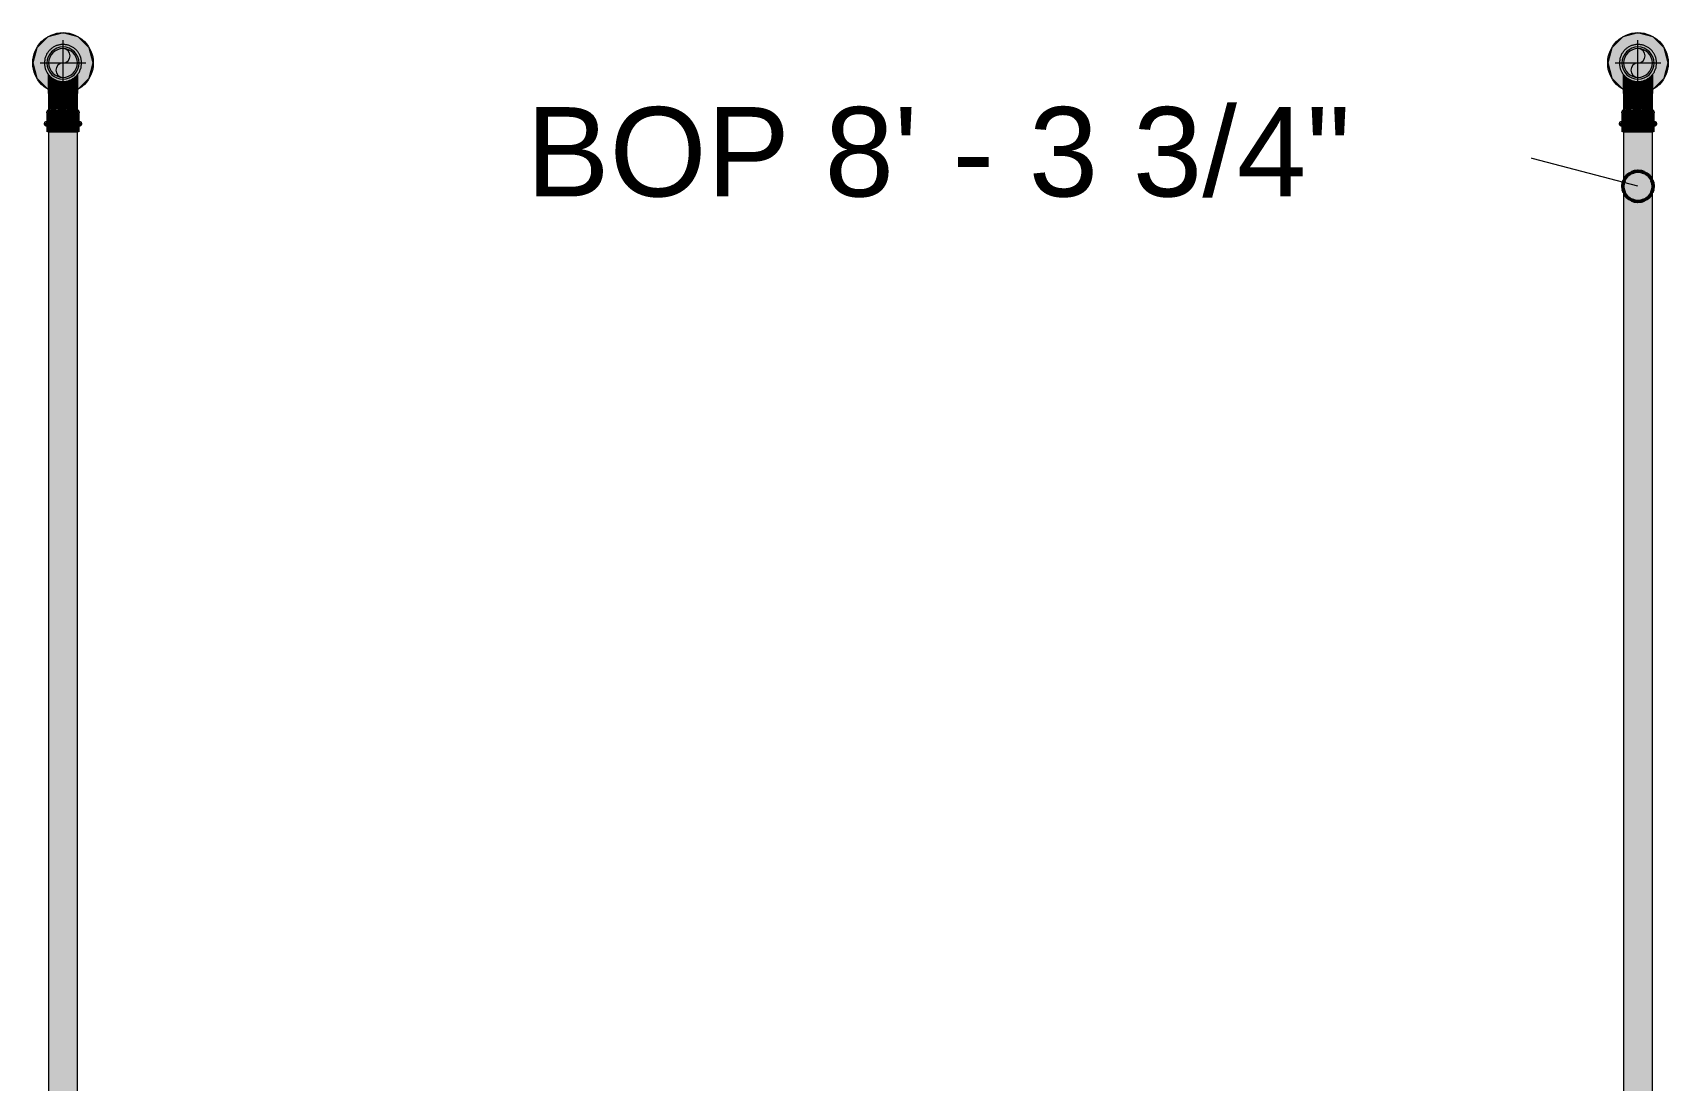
# Model space of a CAD drawing. Header units: inches. Extents: x -3385 to 41, y 7 to 1342.
# Drawn here: x -3222 to -3114, y 1176.6 to 1245.7 of the extents above; entities that cross this region are included whole.
import ezdxf

# ---------------------------------------------------------------- set-up
doc = ezdxf.new("R2010")
doc.units = ezdxf.units.IN
doc.header["$MEASUREMENT"] = 0
for name, color, linetype, lineweight in [('A-ANNO-NOTE', 131, 'Continuous', 9), ('G-ANNO-DIMS', 111, 'Continuous', 9), ('P-PIPE', 3, 'Continuous', 9), ('P-PIPE-CNTR', 3, 'Continuous', 9)]:
    doc.layers.add(name, color=color, linetype=linetype, lineweight=lineweight)
doc.styles.add('Arial', font='arial.ttf', dxfattribs={"height": 5.901198})

# ---------------------------------------------------------------- blocks, each defined once
blk = doc.blocks.new('Victaulic-VicPress316-Elbow 90-45deg Style P568_P571 - Standard-1110289-LOWER PARKING')
at = {"layer": 'P-PIPE'}
for points in [[(-3116, 1242.52), (-3116, 1242.68), (-3116.62, 1242.89), (-3117.01, 1243.42), (-3117.01, 1244.07), (-3116.62, 1244.6), (-3116, 1244.8), (-3116, 1244.97), (-3116.24, 1244.94), (-3116.47, 1244.87), (-3116.89, 1244.57), (-3117.05, 1244.38), (-3117.17, 1244.07), (-3117.22, 1243.74), (-3117.17, 1243.4), (-3117.05, 1243.11), (-3116.85, 1242.89), (-3116.47, 1242.61), (-3116.24, 1242.54)], [(-3116, 1242.68), (-3116, 1242.79), (-3116.26, 1242.83), (-3116.48, 1242.92), (-3116.67, 1243.07), (-3116.82, 1243.27), (-3116.92, 1243.5), (-3116.95, 1243.74), (-3116.9, 1244.04), (-3116.89, 1244.05), (-3116.82, 1244.22), (-3116.67, 1244.41), (-3116.48, 1244.57), (-3116.25, 1244.66), (-3116, 1244.69), (-3116, 1244.8), (-3116.62, 1244.6), (-3117.01, 1244.07), (-3117.01, 1243.42), (-3116.62, 1242.89), (-3116.18, 1242.74)], [(-3116, 1242.52), (-3115.76, 1242.54), (-3115.53, 1242.61), (-3115.11, 1242.92), (-3114.95, 1243.12), (-3114.83, 1243.41), (-3114.78, 1243.74), (-3114.83, 1244.08), (-3114.95, 1244.38), (-3115.15, 1244.6), (-3115.53, 1244.87), (-3116, 1244.88), (-3116, 1244.8), (-3115.38, 1244.6), (-3114.99, 1244.07), (-3114.99, 1243.42), (-3115.38, 1242.89), (-3116, 1242.68), (-3116, 1242.54)], [(-3116, 1242.68), (-3115.38, 1242.89), (-3114.99, 1243.42), (-3114.99, 1244.07), (-3115.38, 1244.6), (-3116, 1244.8), (-3116, 1244.69), (-3115.74, 1244.65), (-3115.53, 1244.57), (-3115.33, 1244.41), (-3115.18, 1244.22), (-3115.08, 1243.99), (-3115.05, 1243.74), (-3115.1, 1243.45), (-3115.11, 1243.43), (-3115.18, 1243.27), (-3115.33, 1243.07), (-3115.53, 1242.92), (-3115.75, 1242.83), (-3116, 1242.79), (-3116, 1242.72)], [(-3116.89, 1241.73), (-3116, 1241.73), (-3116, 1242.52), (-3116.26, 1242.55), (-3116.5, 1242.63), (-3116.89, 1242.92), (-3116.95, 1242.97), (-3116.94, 1241.73), (-3116.92, 1241.73)], [(-3116, 1241.73), (-3115.05, 1241.73), (-3115.06, 1242.97), (-3115.15, 1242.89), (-3115.54, 1242.61), (-3115.76, 1242.54), (-3116, 1242.52), (-3116, 1241.76)], [(-3116.25, 1240.64), (-3116.2, 1240.64), (-3116, 1240.67), (-3116, 1241.73), (-3116.95, 1241.73), (-3116.95, 1240.65), (-3116.89, 1240.67), (-3116.81, 1240.64), (-3116.73, 1240.65), (-3116.65, 1240.65), (-3116.54, 1240.67), (-3116.44, 1240.66), (-3116.25, 1240.64)], [(-3115.18, 1240.64), (-3115.17, 1240.64), (-3115.1, 1240.67), (-3115.05, 1240.65), (-3115.06, 1241.73), (-3116, 1241.73), (-3116, 1240.67), (-3115.68, 1240.64), (-3115.38, 1240.66), (-3115.27, 1240.65), (-3115.18, 1240.64)], [(-3116, 1239.57), (-3116, 1239.9), (-3117.01, 1239.9), (-3117.22, 1239.73), (-3117.17, 1239.62), (-3117.01, 1239.57), (-3116.21, 1239.57)], [(-3116.73, 1240.45), (-3116, 1240.45), (-3116, 1240.67), (-3116.28, 1240.64), (-3116.61, 1240.66), (-3116.73, 1240.65), (-3116.85, 1240.65), (-3116.91, 1240.67), (-3117.01, 1240.61), (-3117.03, 1240.57), (-3117.01, 1240.45), (-3116.81, 1240.45)], [(-3116.62, 1239.9), (-3116, 1239.9), (-3116, 1240.45), (-3117.01, 1240.45), (-3117.01, 1239.9), (-3116.68, 1239.9)], [(-3114.99, 1240.45), (-3114.97, 1240.57), (-3115.02, 1240.63), (-3115.11, 1240.67), (-3115.18, 1240.64), (-3115.46, 1240.67), (-3115.54, 1240.65), (-3115.79, 1240.65), (-3116, 1240.67), (-3116, 1240.45), (-3115.19, 1240.45)], [(-3115.11, 1239.9), (-3114.99, 1239.9), (-3114.99, 1240.45), (-3116, 1240.45), (-3116, 1239.9), (-3115.19, 1239.9)], [(-3116, 1239.57), (-3114.95, 1239.58), (-3114.83, 1239.62), (-3114.78, 1239.73), (-3114.83, 1239.79), (-3114.99, 1239.9), (-3116, 1239.9), (-3116, 1239.65)], [(-3116.33, 1239.19), (-3116, 1239.19), (-3116, 1239.57), (-3117.01, 1239.57), (-3117.01, 1239.19), (-3116.41, 1239.19)], [(-3115.53, 1239.19), (-3114.99, 1239.19), (-3114.99, 1239.57), (-3116, 1239.57), (-3116, 1239.19), (-3115.69, 1239.19)]]:
    blk.add_hatch(color=256, dxfattribs=at).paths.add_polyline_path(points, flags=0)
for p, q in [((-3115.05, 1243.79), (-3115.05, 1243.75)), ((-3115.05, 1243.74), (-3115.05, 1243.73)), ((-3116.95, 1241.73), (-3116.95, 1240.63)), ((-3115.05, 1240.63), (-3115.05, 1241.73)), ((-3117.06, 1240.45), (-3117.06, 1239.9)), ((-3116, 1239.9), (-3117.01, 1239.9)), ((-3116.54, 1240.67), (-3116.58, 1240.67)), ((-3114.99, 1239.9), (-3116, 1239.9)), ((-3115.42, 1240.67), (-3115.46, 1240.67)), ((-3114.94, 1239.9), (-3114.94, 1240.45)), ((-3117.06, 1239.57), (-3117.06, 1239.19)), ((-3116, 1239.57), (-3117.01, 1239.57)), ((-3117.01, 1239.19), (-3116, 1239.19)), ((-3114.99, 1239.57), (-3116, 1239.57)), ((-3116, 1239.19), (-3114.99, 1239.19)), ((-3114.94, 1239.19), (-3114.94, 1239.57))]:
    blk.add_line(p, q, dxfattribs=at)
at = {"layer": 'P-PIPE', "flags": 128}
for points in [[(-3116, 1244.97), (-3116.05, 1244.97), (-3116.1, 1244.96), (-3116.15, 1244.96), (-3116.19, 1244.95), (-3116.24, 1244.94), (-3116.29, 1244.93), (-3116.34, 1244.92), (-3116.38, 1244.9), (-3116.43, 1244.89), (-3116.48, 1244.87), (-3116.52, 1244.85), (-3116.56, 1244.83), (-3116.61, 1244.8), (-3116.65, 1244.78), (-3116.69, 1244.75), (-3116.73, 1244.72), (-3116.77, 1244.69), (-3116.81, 1244.66), (-3116.84, 1244.63), (-3116.88, 1244.6), (-3116.91, 1244.56), (-3116.94, 1244.52), (-3116.97, 1244.48), (-3117, 1244.44), (-3117.03, 1244.4), (-3117.06, 1244.36), (-3117.08, 1244.32), (-3117.1, 1244.28), (-3117.12, 1244.23), (-3117.14, 1244.19), (-3117.16, 1244.14), (-3117.17, 1244.09), (-3117.19, 1244.05), (-3117.2, 1244), (-3117.21, 1243.95), (-3117.21, 1243.9), (-3117.22, 1243.85), (-3117.22, 1243.8), (-3117.22, 1243.76), (-3117.22, 1243.71), (-3117.22, 1243.66), (-3117.22, 1243.61), (-3117.21, 1243.56), (-3117.2, 1243.51), (-3117.19, 1243.46), (-3117.18, 1243.42), (-3117.17, 1243.37), (-3117.15, 1243.32), (-3117.13, 1243.28), (-3117.11, 1243.23), (-3117.09, 1243.19), (-3117.07, 1243.15), (-3117.04, 1243.1), (-3117.02, 1243.06), (-3116.99, 1243.02), (-3116.96, 1242.98), (-3116.93, 1242.95), (-3116.9, 1242.91), (-3116.86, 1242.87), (-3116.83, 1242.84), (-3116.79, 1242.81), (-3116.75, 1242.78), (-3116.71, 1242.75), (-3116.67, 1242.72), (-3116.63, 1242.69), (-3116.59, 1242.67), (-3116.54, 1242.65), (-3116.5, 1242.63), (-3116.46, 1242.61), (-3116.41, 1242.59), (-3116.36, 1242.57), (-3116.32, 1242.56), (-3116.27, 1242.55), (-3116.22, 1242.54), (-3116.17, 1242.53), (-3116.12, 1242.53), (-3116.08, 1242.52), (-3116.03, 1242.52), (-3116, 1242.52)], [(-3116, 1242.52), (-3115.95, 1242.52), (-3115.9, 1242.52), (-3115.85, 1242.53), (-3115.81, 1242.53), (-3115.76, 1242.54), (-3115.71, 1242.55), (-3115.66, 1242.57), (-3115.62, 1242.58), (-3115.57, 1242.6), (-3115.52, 1242.62), (-3115.48, 1242.64), (-3115.44, 1242.66), (-3115.39, 1242.68), (-3115.35, 1242.71), (-3115.31, 1242.73), (-3115.27, 1242.76), (-3115.23, 1242.79), (-3115.19, 1242.82), (-3115.16, 1242.86), (-3115.12, 1242.89), (-3115.09, 1242.93), (-3115.06, 1242.96), (-3115.03, 1243), (-3115, 1243.04), (-3114.97, 1243.08), (-3114.94, 1243.12), (-3114.92, 1243.17), (-3114.9, 1243.21), (-3114.88, 1243.25), (-3114.86, 1243.3), (-3114.84, 1243.35), (-3114.83, 1243.39), (-3114.81, 1243.44), (-3114.8, 1243.49), (-3114.79, 1243.53), (-3114.79, 1243.58), (-3114.78, 1243.63), (-3114.78, 1243.68), (-3114.78, 1243.73), (-3114.78, 1243.78), (-3114.78, 1243.83), (-3114.78, 1243.88), (-3114.79, 1243.92), (-3114.8, 1243.97), (-3114.81, 1244.02), (-3114.82, 1244.07), (-3114.83, 1244.12), (-3114.85, 1244.16), (-3114.87, 1244.21), (-3114.89, 1244.25), (-3114.91, 1244.3), (-3114.93, 1244.34), (-3114.96, 1244.38), (-3114.98, 1244.42), (-3115.01, 1244.46), (-3115.04, 1244.5), (-3115.07, 1244.54), (-3115.1, 1244.58), (-3115.14, 1244.61), (-3115.17, 1244.65), (-3115.21, 1244.68), (-3115.25, 1244.71), (-3115.29, 1244.74), (-3115.33, 1244.77), (-3115.37, 1244.79), (-3115.41, 1244.82), (-3115.46, 1244.84), (-3115.5, 1244.86), (-3115.54, 1244.88), (-3115.59, 1244.9), (-3115.64, 1244.91), (-3115.68, 1244.92), (-3115.73, 1244.94), (-3115.78, 1244.95), (-3115.83, 1244.95), (-3115.88, 1244.96), (-3115.92, 1244.96), (-3115.97, 1244.97), (-3116, 1244.97)], [(-3116.95, 1243.74), (-3116.95, 1243.74), (-3116.95, 1243.74)], [(-3116.95, 1241.73), (-3116.95, 1241.81), (-3116.95, 1241.89), (-3116.95, 1241.97), (-3116.95, 1242.05), (-3116.95, 1242.13), (-3116.95, 1242.21), (-3116.95, 1242.28), (-3116.95, 1242.36), (-3116.95, 1242.44), (-3116.95, 1242.51), (-3116.95, 1242.59), (-3116.95, 1242.66), (-3116.95, 1242.73), (-3116.95, 1242.8), (-3116.95, 1242.87), (-3116.95, 1242.93), (-3116.95, 1242.99)], [(-3115.05, 1242.99), (-3115.05, 1242.95), (-3115.05, 1242.88), (-3115.05, 1242.82), (-3115.05, 1242.75), (-3115.05, 1242.68), (-3115.05, 1242.61), (-3115.05, 1242.53), (-3115.05, 1242.46), (-3115.05, 1242.38), (-3115.05, 1242.31), (-3115.05, 1242.23), (-3115.05, 1242.15), (-3115.05, 1242.07), (-3115.05, 1241.99), (-3115.05, 1241.91), (-3115.05, 1241.83), (-3115.05, 1241.75), (-3115.05, 1241.73)], [(-3117.06, 1239.57), (-3117.07, 1239.57), (-3117.07, 1239.57), (-3117.08, 1239.57), (-3117.09, 1239.57), (-3117.09, 1239.57), (-3117.1, 1239.57), (-3117.1, 1239.57), (-3117.11, 1239.58), (-3117.12, 1239.58), (-3117.12, 1239.58), (-3117.13, 1239.58), (-3117.13, 1239.59), (-3117.14, 1239.59), (-3117.15, 1239.59), (-3117.15, 1239.6), (-3117.16, 1239.6), (-3117.16, 1239.6), (-3117.17, 1239.61), (-3117.17, 1239.61), (-3117.18, 1239.62), (-3117.18, 1239.62), (-3117.19, 1239.63), (-3117.19, 1239.63), (-3117.19, 1239.64), (-3117.2, 1239.64), (-3117.2, 1239.65), (-3117.2, 1239.66), (-3117.21, 1239.66), (-3117.21, 1239.67), (-3117.21, 1239.67), (-3117.21, 1239.68), (-3117.22, 1239.69), (-3117.22, 1239.69), (-3117.22, 1239.7), (-3117.22, 1239.7), (-3117.22, 1239.71), (-3117.22, 1239.72), (-3117.22, 1239.72), (-3117.22, 1239.73), (-3117.22, 1239.74), (-3117.22, 1239.74), (-3117.22, 1239.75), (-3117.22, 1239.76), (-3117.22, 1239.76), (-3117.22, 1239.77), (-3117.22, 1239.78), (-3117.22, 1239.78), (-3117.21, 1239.79), (-3117.21, 1239.8), (-3117.21, 1239.8), (-3117.21, 1239.81), (-3117.2, 1239.81), (-3117.2, 1239.82), (-3117.2, 1239.82), (-3117.19, 1239.83), (-3117.19, 1239.83), (-3117.18, 1239.84), (-3117.18, 1239.84), (-3117.17, 1239.85), (-3117.17, 1239.85), (-3117.17, 1239.86), (-3117.16, 1239.86), (-3117.15, 1239.87), (-3117.15, 1239.87), (-3117.14, 1239.87), (-3117.14, 1239.88), (-3117.13, 1239.88), (-3117.13, 1239.88), (-3117.12, 1239.89), (-3117.11, 1239.89), (-3117.11, 1239.89), (-3117.1, 1239.89), (-3117.1, 1239.89), (-3117.09, 1239.89), (-3117.08, 1239.9), (-3117.08, 1239.9), (-3117.07, 1239.9), (-3117.06, 1239.9), (-3117.06, 1239.9)], [(-3117.06, 1240.45), (-3117.06, 1240.46), (-3117.06, 1240.48), (-3117.06, 1240.49), (-3117.06, 1240.5), (-3117.05, 1240.51), (-3117.05, 1240.52), (-3117.05, 1240.53), (-3117.05, 1240.54), (-3117.04, 1240.55), (-3117.04, 1240.56), (-3117.03, 1240.57), (-3117.03, 1240.58), (-3117.02, 1240.59), (-3117.02, 1240.6), (-3117.01, 1240.61), (-3117.01, 1240.62), (-3117, 1240.63), (-3116.99, 1240.63), (-3116.98, 1240.64), (-3116.98, 1240.65), (-3116.97, 1240.66), (-3116.96, 1240.66), (-3116.95, 1240.67), (-3116.95, 1240.67)], [(-3116, 1239.9), (-3116.04, 1239.9), (-3116.08, 1239.9), (-3116.13, 1239.9), (-3116.17, 1239.9), (-3116.21, 1239.9), (-3116.25, 1239.9), (-3116.29, 1239.9), (-3116.33, 1239.9), (-3116.37, 1239.9), (-3116.41, 1239.9), (-3116.45, 1239.9), (-3116.49, 1239.9), (-3116.53, 1239.9), (-3116.56, 1239.9), (-3116.6, 1239.9), (-3116.63, 1239.9), (-3116.67, 1239.9), (-3116.7, 1239.9), (-3116.73, 1239.9), (-3116.76, 1239.9), (-3116.79, 1239.9), (-3116.82, 1239.9), (-3116.84, 1239.9), (-3116.87, 1239.9), (-3116.89, 1239.9), (-3116.91, 1239.9), (-3116.93, 1239.9), (-3116.95, 1239.9), (-3116.97, 1239.9), (-3116.99, 1239.9), (-3117, 1239.9), (-3117.01, 1239.9), (-3117.03, 1239.9), (-3117.04, 1239.9), (-3117.04, 1239.9), (-3117.05, 1239.9), (-3117.05, 1239.9), (-3117.06, 1239.9), (-3117.06, 1239.9), (-3117.06, 1239.9)], [(-3117.06, 1239.9), (-3117.06, 1239.9), (-3117.06, 1239.9), (-3117.05, 1239.9), (-3117.05, 1239.9), (-3117.04, 1239.9), (-3117.03, 1239.9), (-3117.02, 1239.9), (-3117.01, 1239.9)], [(-3114.94, 1239.9), (-3114.94, 1239.9), (-3114.94, 1239.9), (-3114.95, 1239.9), (-3114.95, 1239.9), (-3114.96, 1239.9), (-3114.97, 1239.9), (-3114.98, 1239.9), (-3114.99, 1239.9), (-3115.01, 1239.9), (-3115.02, 1239.9), (-3115.04, 1239.9), (-3115.06, 1239.9), (-3115.08, 1239.9), (-3115.1, 1239.9), (-3115.13, 1239.9), (-3115.15, 1239.9), (-3115.18, 1239.9), (-3115.2, 1239.9), (-3115.23, 1239.9), (-3115.26, 1239.9), (-3115.29, 1239.9), (-3115.33, 1239.9), (-3115.36, 1239.9), (-3115.39, 1239.9), (-3115.43, 1239.9), (-3115.46, 1239.9), (-3115.5, 1239.9), (-3115.54, 1239.9), (-3115.58, 1239.9), (-3115.62, 1239.9), (-3115.66, 1239.9), (-3115.7, 1239.9), (-3115.74, 1239.9), (-3115.78, 1239.9), (-3115.82, 1239.9), (-3115.86, 1239.9), (-3115.9, 1239.9), (-3115.95, 1239.9), (-3115.99, 1239.9), (-3116, 1239.9)], [(-3115.05, 1240.67), (-3115.04, 1240.67), (-3115.03, 1240.66), (-3115.03, 1240.65), (-3115.02, 1240.64), (-3115.01, 1240.63), (-3115, 1240.63), (-3115, 1240.62), (-3114.99, 1240.61), (-3114.98, 1240.6), (-3114.98, 1240.59), (-3114.97, 1240.58), (-3114.97, 1240.57), (-3114.96, 1240.56), (-3114.96, 1240.55), (-3114.96, 1240.54), (-3114.95, 1240.53), (-3114.95, 1240.52), (-3114.95, 1240.51), (-3114.94, 1240.5), (-3114.94, 1240.49), (-3114.94, 1240.48), (-3114.94, 1240.47), (-3114.94, 1240.46), (-3114.94, 1240.45)], [(-3115, 1239.9), (-3114.99, 1239.9), (-3114.97, 1239.9), (-3114.96, 1239.9), (-3114.96, 1239.9), (-3114.95, 1239.9), (-3114.95, 1239.9), (-3114.94, 1239.9), (-3114.94, 1239.9), (-3114.94, 1239.9)], [(-3114.94, 1239.9), (-3114.93, 1239.9), (-3114.93, 1239.9), (-3114.92, 1239.9), (-3114.91, 1239.9), (-3114.91, 1239.89), (-3114.9, 1239.89), (-3114.9, 1239.89), (-3114.89, 1239.89), (-3114.88, 1239.89), (-3114.88, 1239.88), (-3114.87, 1239.88), (-3114.87, 1239.88), (-3114.86, 1239.88), (-3114.85, 1239.87), (-3114.85, 1239.87), (-3114.84, 1239.86), (-3114.84, 1239.86), (-3114.83, 1239.86), (-3114.83, 1239.85), (-3114.82, 1239.85), (-3114.82, 1239.84), (-3114.81, 1239.84), (-3114.81, 1239.83), (-3114.81, 1239.83), (-3114.8, 1239.82), (-3114.8, 1239.82), (-3114.8, 1239.81), (-3114.79, 1239.8), (-3114.79, 1239.8), (-3114.79, 1239.79), (-3114.79, 1239.79), (-3114.78, 1239.78), (-3114.78, 1239.77), (-3114.78, 1239.77), (-3114.78, 1239.76), (-3114.78, 1239.75), (-3114.78, 1239.75), (-3114.78, 1239.74), (-3114.78, 1239.73), (-3114.78, 1239.73), (-3114.78, 1239.72), (-3114.78, 1239.71), (-3114.78, 1239.71), (-3114.78, 1239.7), (-3114.78, 1239.7), (-3114.78, 1239.69), (-3114.78, 1239.68), (-3114.79, 1239.68), (-3114.79, 1239.67), (-3114.79, 1239.66), (-3114.79, 1239.66), (-3114.8, 1239.65), (-3114.8, 1239.65), (-3114.8, 1239.64), (-3114.81, 1239.64), (-3114.81, 1239.63), (-3114.82, 1239.63), (-3114.82, 1239.62), (-3114.83, 1239.62), (-3114.83, 1239.61), (-3114.83, 1239.61), (-3114.84, 1239.6), (-3114.85, 1239.6), (-3114.85, 1239.6), (-3114.86, 1239.59), (-3114.86, 1239.59), (-3114.87, 1239.59), (-3114.87, 1239.58), (-3114.88, 1239.58), (-3114.89, 1239.58), (-3114.89, 1239.58), (-3114.9, 1239.57), (-3114.9, 1239.57), (-3114.91, 1239.57), (-3114.92, 1239.57), (-3114.92, 1239.57), (-3114.93, 1239.57), (-3114.94, 1239.57), (-3114.94, 1239.57)], [(-3117, 1239.57), (-3117.01, 1239.57), (-3117.03, 1239.57), (-3117.04, 1239.57), (-3117.04, 1239.57), (-3117.05, 1239.57), (-3117.05, 1239.57), (-3117.06, 1239.57), (-3117.06, 1239.57), (-3117.06, 1239.57)], [(-3117.06, 1239.57), (-3117.06, 1239.57), (-3117.06, 1239.57), (-3117.05, 1239.57), (-3117.05, 1239.57), (-3117.04, 1239.57), (-3117.03, 1239.57), (-3117.02, 1239.57), (-3117.01, 1239.57), (-3116.99, 1239.57), (-3116.98, 1239.57), (-3116.96, 1239.57), (-3116.94, 1239.57), (-3116.92, 1239.57), (-3116.9, 1239.57), (-3116.87, 1239.57), (-3116.85, 1239.57), (-3116.82, 1239.57), (-3116.8, 1239.57), (-3116.77, 1239.57), (-3116.74, 1239.57), (-3116.71, 1239.57), (-3116.67, 1239.57), (-3116.64, 1239.57), (-3116.61, 1239.57), (-3116.57, 1239.57), (-3116.54, 1239.57), (-3116.5, 1239.57), (-3116.46, 1239.57), (-3116.42, 1239.57), (-3116.38, 1239.57), (-3116.34, 1239.57), (-3116.3, 1239.57), (-3116.26, 1239.57), (-3116.22, 1239.57), (-3116.18, 1239.57), (-3116.14, 1239.57), (-3116.1, 1239.57), (-3116.05, 1239.57), (-3116.01, 1239.57), (-3116, 1239.57)], [(-3116, 1239.57), (-3115.96, 1239.57), (-3115.92, 1239.57), (-3115.87, 1239.57), (-3115.83, 1239.57), (-3115.79, 1239.57), (-3115.75, 1239.57), (-3115.71, 1239.57), (-3115.67, 1239.57), (-3115.63, 1239.57), (-3115.59, 1239.57), (-3115.55, 1239.57), (-3115.51, 1239.57), (-3115.47, 1239.57), (-3115.44, 1239.57), (-3115.4, 1239.57), (-3115.37, 1239.57), (-3115.33, 1239.57), (-3115.3, 1239.57), (-3115.27, 1239.57), (-3115.24, 1239.57), (-3115.21, 1239.57), (-3115.18, 1239.57), (-3115.16, 1239.57), (-3115.13, 1239.57), (-3115.11, 1239.57), (-3115.09, 1239.57), (-3115.07, 1239.57), (-3115.05, 1239.57), (-3115.03, 1239.57), (-3115.01, 1239.57), (-3115, 1239.57), (-3114.99, 1239.57), (-3114.97, 1239.57), (-3114.96, 1239.57), (-3114.96, 1239.57), (-3114.95, 1239.57), (-3114.95, 1239.57), (-3114.94, 1239.57), (-3114.94, 1239.57), (-3114.94, 1239.57)], [(-3114.94, 1239.57), (-3114.94, 1239.57), (-3114.94, 1239.57), (-3114.95, 1239.57), (-3114.95, 1239.57), (-3114.96, 1239.57), (-3114.97, 1239.57), (-3114.98, 1239.57), (-3114.99, 1239.57)]]:
    blk.add_lwpolyline(points, dxfattribs=at)
at = {"layer": 'P-PIPE'}
for radius, start, end in [(1.06, 90, 270), (0.95, 124.5669, 127.6843), (1.06, 270, 90), (0.95, 52.3157, 55.4331), (0.95, 160.6345, 162), (0.95, 198, 199.3655), (0.95, 18, 19.3655), (0.95, 340.6345, 342), (0.95, 232.3157, 235.4331), (0.95, 304.5669, 307.6843)]:
    blk.add_arc((-3116, 1243.74), radius, start, end, dxfattribs=at)
blk = doc.blocks.new('Victaulic-VicPress316-Elbow 90-45deg Style P568_P571 - Standard-1110354-LOWER PARKING')
at = {"layer": 'P-PIPE'}
for points in [[(-3220, 1242.52), (-3220, 1242.68), (-3220.62, 1242.89), (-3221.01, 1243.42), (-3221.01, 1244.07), (-3220.62, 1244.6), (-3220, 1244.8), (-3220, 1244.97), (-3220.24, 1244.94), (-3220.47, 1244.87), (-3220.89, 1244.57), (-3221.05, 1244.38), (-3221.17, 1244.07), (-3221.22, 1243.74), (-3221.17, 1243.4), (-3221.03, 1243.09), (-3220.85, 1242.89), (-3220.47, 1242.61), (-3220.24, 1242.54)], [(-3220, 1242.68), (-3220, 1242.79), (-3220.26, 1242.83), (-3220.48, 1242.92), (-3220.67, 1243.07), (-3220.82, 1243.27), (-3220.92, 1243.5), (-3220.95, 1243.74), (-3220.9, 1244.04), (-3220.89, 1244.05), (-3220.82, 1244.22), (-3220.67, 1244.41), (-3220.48, 1244.57), (-3220.25, 1244.66), (-3220, 1244.69), (-3220, 1244.8), (-3220.62, 1244.6), (-3221.01, 1244.07), (-3221.01, 1243.42), (-3220.62, 1242.89), (-3220.18, 1242.74)], [(-3220, 1242.52), (-3219.76, 1242.54), (-3219.53, 1242.61), (-3219.11, 1242.92), (-3218.95, 1243.12), (-3218.83, 1243.41), (-3218.78, 1243.74), (-3218.83, 1244.08), (-3218.95, 1244.38), (-3219.15, 1244.6), (-3219.53, 1244.87), (-3220, 1244.88), (-3220, 1244.8), (-3219.38, 1244.6), (-3218.99, 1244.07), (-3218.99, 1243.42), (-3219.38, 1242.89), (-3220, 1242.68), (-3220, 1242.54)], [(-3220, 1242.68), (-3219.38, 1242.89), (-3218.99, 1243.42), (-3218.99, 1244.07), (-3219.38, 1244.6), (-3220, 1244.8), (-3220, 1244.69), (-3219.74, 1244.65), (-3219.53, 1244.57), (-3219.33, 1244.41), (-3219.18, 1244.22), (-3219.08, 1243.99), (-3219.05, 1243.74), (-3219.1, 1243.45), (-3219.11, 1243.43), (-3219.18, 1243.27), (-3219.33, 1243.07), (-3219.53, 1242.92), (-3219.75, 1242.83), (-3220, 1242.79), (-3220, 1242.72)], [(-3220.73, 1241.73), (-3220, 1241.73), (-3220, 1242.52), (-3220.26, 1242.55), (-3220.5, 1242.63), (-3220.89, 1242.92), (-3220.95, 1242.97), (-3220.94, 1241.73), (-3220.82, 1241.73)], [(-3219.05, 1241.73), (-3219.06, 1242.97), (-3219.15, 1242.89), (-3219.54, 1242.61), (-3219.78, 1242.54), (-3220, 1242.52), (-3220, 1241.73), (-3219.06, 1241.73)], [(-3220.25, 1240.64), (-3220.2, 1240.64), (-3220, 1240.67), (-3220, 1241.73), (-3220.95, 1241.73), (-3220.95, 1240.65), (-3220.89, 1240.67), (-3220.81, 1240.64), (-3220.73, 1240.65), (-3220.65, 1240.65), (-3220.54, 1240.67), (-3220.44, 1240.66), (-3220.25, 1240.64)], [(-3219.18, 1240.64), (-3219.17, 1240.64), (-3219.1, 1240.67), (-3219.05, 1240.65), (-3219.06, 1241.73), (-3220, 1241.73), (-3220, 1240.67), (-3219.68, 1240.64), (-3219.38, 1240.66), (-3219.27, 1240.65), (-3219.18, 1240.64)], [(-3220.67, 1239.57), (-3220, 1239.57), (-3220, 1239.9), (-3221.01, 1239.9), (-3221.22, 1239.73), (-3221.17, 1239.62), (-3221.01, 1239.57), (-3220.81, 1239.57)], [(-3220.73, 1240.45), (-3220, 1240.45), (-3220, 1240.67), (-3220.28, 1240.64), (-3220.61, 1240.66), (-3220.73, 1240.65), (-3220.85, 1240.65), (-3220.91, 1240.67), (-3221.01, 1240.61), (-3221.03, 1240.57), (-3221.01, 1240.45), (-3220.81, 1240.45)], [(-3220.31, 1239.9), (-3220, 1239.9), (-3220, 1240.45), (-3221.01, 1240.45), (-3221.01, 1239.9), (-3220.36, 1239.9)], [(-3218.99, 1240.45), (-3218.97, 1240.57), (-3219.02, 1240.63), (-3219.11, 1240.67), (-3219.18, 1240.64), (-3219.46, 1240.67), (-3219.54, 1240.65), (-3219.79, 1240.65), (-3220, 1240.67), (-3220, 1240.45), (-3219.19, 1240.45)], [(-3219.11, 1239.9), (-3218.99, 1239.9), (-3218.99, 1240.45), (-3220, 1240.45), (-3220, 1239.9), (-3219.19, 1239.9)], [(-3220, 1239.57), (-3218.95, 1239.58), (-3218.83, 1239.62), (-3218.78, 1239.73), (-3218.85, 1239.8), (-3218.99, 1239.9), (-3220, 1239.9), (-3220, 1239.65)], [(-3220.89, 1239.19), (-3220, 1239.19), (-3220, 1239.57), (-3221.01, 1239.57), (-3221.01, 1239.19)], [(-3219.32, 1239.19), (-3218.99, 1239.19), (-3218.99, 1239.57), (-3220, 1239.57), (-3220, 1239.19), (-3219.38, 1239.19)]]:
    blk.add_hatch(color=256, dxfattribs=at).paths.add_polyline_path(points, flags=0)
for p, q in [((-3219.05, 1243.79), (-3219.05, 1243.75)), ((-3219.05, 1243.74), (-3219.05, 1243.73)), ((-3220.95, 1241.73), (-3220.95, 1240.63)), ((-3219.05, 1240.63), (-3219.05, 1241.73)), ((-3221.06, 1240.45), (-3221.06, 1239.9)), ((-3220, 1239.9), (-3221.01, 1239.9)), ((-3220.54, 1240.67), (-3220.58, 1240.67)), ((-3218.99, 1239.9), (-3220, 1239.9)), ((-3219.42, 1240.67), (-3219.46, 1240.67)), ((-3218.94, 1239.9), (-3218.94, 1240.45)), ((-3221.06, 1239.57), (-3221.06, 1239.19)), ((-3220, 1239.57), (-3221.01, 1239.57)), ((-3221.01, 1239.19), (-3220, 1239.19)), ((-3218.99, 1239.57), (-3220, 1239.57)), ((-3220, 1239.19), (-3218.99, 1239.19)), ((-3218.94, 1239.19), (-3218.94, 1239.57))]:
    blk.add_line(p, q, dxfattribs=at)
at = {"layer": 'P-PIPE', "flags": 128}
for points in [[(-3220, 1244.97), (-3220.05, 1244.97), (-3220.1, 1244.96), (-3220.15, 1244.96), (-3220.19, 1244.95), (-3220.24, 1244.94), (-3220.29, 1244.93), (-3220.34, 1244.92), (-3220.38, 1244.9), (-3220.43, 1244.89), (-3220.48, 1244.87), (-3220.52, 1244.85), (-3220.56, 1244.83), (-3220.61, 1244.8), (-3220.65, 1244.78), (-3220.69, 1244.75), (-3220.73, 1244.72), (-3220.77, 1244.69), (-3220.81, 1244.66), (-3220.84, 1244.63), (-3220.88, 1244.6), (-3220.91, 1244.56), (-3220.94, 1244.52), (-3220.97, 1244.48), (-3221, 1244.44), (-3221.03, 1244.4), (-3221.06, 1244.36), (-3221.08, 1244.32), (-3221.1, 1244.28), (-3221.12, 1244.23), (-3221.14, 1244.19), (-3221.16, 1244.14), (-3221.17, 1244.09), (-3221.19, 1244.05), (-3221.2, 1244), (-3221.21, 1243.95), (-3221.21, 1243.9), (-3221.22, 1243.85), (-3221.22, 1243.8), (-3221.22, 1243.76), (-3221.22, 1243.71), (-3221.22, 1243.66), (-3221.22, 1243.61), (-3221.21, 1243.56), (-3221.2, 1243.51), (-3221.19, 1243.46), (-3221.18, 1243.42), (-3221.17, 1243.37), (-3221.15, 1243.32), (-3221.13, 1243.28), (-3221.11, 1243.23), (-3221.09, 1243.19), (-3221.07, 1243.15), (-3221.04, 1243.1), (-3221.02, 1243.06), (-3220.99, 1243.02), (-3220.96, 1242.98), (-3220.93, 1242.95), (-3220.9, 1242.91), (-3220.86, 1242.87), (-3220.83, 1242.84), (-3220.79, 1242.81), (-3220.75, 1242.78), (-3220.71, 1242.75), (-3220.67, 1242.72), (-3220.63, 1242.69), (-3220.59, 1242.67), (-3220.54, 1242.65), (-3220.5, 1242.63), (-3220.46, 1242.61), (-3220.41, 1242.59), (-3220.36, 1242.57), (-3220.32, 1242.56), (-3220.27, 1242.55), (-3220.22, 1242.54), (-3220.17, 1242.53), (-3220.12, 1242.53), (-3220.08, 1242.52), (-3220.03, 1242.52), (-3220, 1242.52)], [(-3220, 1242.52), (-3219.95, 1242.52), (-3219.9, 1242.52), (-3219.85, 1242.53), (-3219.81, 1242.53), (-3219.76, 1242.54), (-3219.71, 1242.55), (-3219.66, 1242.57), (-3219.62, 1242.58), (-3219.57, 1242.6), (-3219.52, 1242.62), (-3219.48, 1242.64), (-3219.44, 1242.66), (-3219.39, 1242.68), (-3219.35, 1242.71), (-3219.31, 1242.73), (-3219.27, 1242.76), (-3219.23, 1242.79), (-3219.19, 1242.82), (-3219.16, 1242.86), (-3219.12, 1242.89), (-3219.09, 1242.93), (-3219.06, 1242.96), (-3219.03, 1243), (-3219, 1243.04), (-3218.97, 1243.08), (-3218.94, 1243.12), (-3218.92, 1243.17), (-3218.9, 1243.21), (-3218.88, 1243.25), (-3218.86, 1243.3), (-3218.84, 1243.35), (-3218.83, 1243.39), (-3218.81, 1243.44), (-3218.8, 1243.49), (-3218.79, 1243.53), (-3218.79, 1243.58), (-3218.78, 1243.63), (-3218.78, 1243.68), (-3218.78, 1243.73), (-3218.78, 1243.78), (-3218.78, 1243.83), (-3218.78, 1243.88), (-3218.79, 1243.92), (-3218.8, 1243.97), (-3218.81, 1244.02), (-3218.82, 1244.07), (-3218.83, 1244.12), (-3218.85, 1244.16), (-3218.87, 1244.21), (-3218.89, 1244.25), (-3218.91, 1244.3), (-3218.93, 1244.34), (-3218.96, 1244.38), (-3218.98, 1244.42), (-3219.01, 1244.46), (-3219.04, 1244.5), (-3219.07, 1244.54), (-3219.1, 1244.58), (-3219.14, 1244.61), (-3219.17, 1244.65), (-3219.21, 1244.68), (-3219.25, 1244.71), (-3219.29, 1244.74), (-3219.33, 1244.77), (-3219.37, 1244.79), (-3219.41, 1244.82), (-3219.46, 1244.84), (-3219.5, 1244.86), (-3219.54, 1244.88), (-3219.59, 1244.9), (-3219.64, 1244.91), (-3219.68, 1244.92), (-3219.73, 1244.94), (-3219.78, 1244.95), (-3219.83, 1244.95), (-3219.88, 1244.96), (-3219.92, 1244.96), (-3219.97, 1244.97), (-3220, 1244.97)], [(-3220.95, 1243.74), (-3220.95, 1243.74), (-3220.95, 1243.74)], [(-3220.95, 1241.73), (-3220.95, 1241.81), (-3220.95, 1241.89), (-3220.95, 1241.97), (-3220.95, 1242.05), (-3220.95, 1242.13), (-3220.95, 1242.21), (-3220.95, 1242.28), (-3220.95, 1242.36), (-3220.95, 1242.44), (-3220.95, 1242.51), (-3220.95, 1242.59), (-3220.95, 1242.66), (-3220.95, 1242.73), (-3220.95, 1242.8), (-3220.95, 1242.87), (-3220.95, 1242.93), (-3220.95, 1242.99)], [(-3219.05, 1242.99), (-3219.05, 1242.95), (-3219.05, 1242.88), (-3219.05, 1242.82), (-3219.05, 1242.75), (-3219.05, 1242.68), (-3219.05, 1242.61), (-3219.05, 1242.53), (-3219.05, 1242.46), (-3219.05, 1242.38), (-3219.05, 1242.31), (-3219.05, 1242.23), (-3219.05, 1242.15), (-3219.05, 1242.07), (-3219.05, 1241.99), (-3219.05, 1241.91), (-3219.05, 1241.83), (-3219.05, 1241.75), (-3219.05, 1241.73)], [(-3221.06, 1239.57), (-3221.07, 1239.57), (-3221.07, 1239.57), (-3221.08, 1239.57), (-3221.09, 1239.57), (-3221.09, 1239.57), (-3221.1, 1239.57), (-3221.1, 1239.57), (-3221.11, 1239.58), (-3221.12, 1239.58), (-3221.12, 1239.58), (-3221.13, 1239.58), (-3221.13, 1239.59), (-3221.14, 1239.59), (-3221.15, 1239.59), (-3221.15, 1239.6), (-3221.16, 1239.6), (-3221.16, 1239.6), (-3221.17, 1239.61), (-3221.17, 1239.61), (-3221.18, 1239.62), (-3221.18, 1239.62), (-3221.19, 1239.63), (-3221.19, 1239.63), (-3221.19, 1239.64), (-3221.2, 1239.64), (-3221.2, 1239.65), (-3221.2, 1239.66), (-3221.21, 1239.66), (-3221.21, 1239.67), (-3221.21, 1239.67), (-3221.21, 1239.68), (-3221.22, 1239.69), (-3221.22, 1239.69), (-3221.22, 1239.7), (-3221.22, 1239.7), (-3221.22, 1239.71), (-3221.22, 1239.72), (-3221.22, 1239.72), (-3221.22, 1239.73), (-3221.22, 1239.74), (-3221.22, 1239.74), (-3221.22, 1239.75), (-3221.22, 1239.76), (-3221.22, 1239.76), (-3221.22, 1239.77), (-3221.22, 1239.78), (-3221.22, 1239.78), (-3221.21, 1239.79), (-3221.21, 1239.8), (-3221.21, 1239.8), (-3221.21, 1239.81), (-3221.2, 1239.81), (-3221.2, 1239.82), (-3221.2, 1239.82), (-3221.19, 1239.83), (-3221.19, 1239.83), (-3221.18, 1239.84), (-3221.18, 1239.84), (-3221.17, 1239.85), (-3221.17, 1239.85), (-3221.17, 1239.86), (-3221.16, 1239.86), (-3221.15, 1239.87), (-3221.15, 1239.87), (-3221.14, 1239.87), (-3221.14, 1239.88), (-3221.13, 1239.88), (-3221.13, 1239.88), (-3221.12, 1239.89), (-3221.11, 1239.89), (-3221.11, 1239.89), (-3221.1, 1239.89), (-3221.1, 1239.89), (-3221.09, 1239.89), (-3221.08, 1239.9), (-3221.08, 1239.9), (-3221.07, 1239.9), (-3221.06, 1239.9), (-3221.06, 1239.9)], [(-3221.06, 1240.45), (-3221.06, 1240.46), (-3221.06, 1240.48), (-3221.06, 1240.49), (-3221.06, 1240.5), (-3221.05, 1240.51), (-3221.05, 1240.52), (-3221.05, 1240.53), (-3221.05, 1240.54), (-3221.04, 1240.55), (-3221.04, 1240.56), (-3221.03, 1240.57), (-3221.03, 1240.58), (-3221.02, 1240.59), (-3221.02, 1240.6), (-3221.01, 1240.61), (-3221.01, 1240.62), (-3221, 1240.63), (-3220.99, 1240.63), (-3220.98, 1240.64), (-3220.98, 1240.65), (-3220.97, 1240.66), (-3220.96, 1240.66), (-3220.95, 1240.67), (-3220.95, 1240.67)], [(-3220, 1239.9), (-3220.04, 1239.9), (-3220.08, 1239.9), (-3220.13, 1239.9), (-3220.17, 1239.9), (-3220.21, 1239.9), (-3220.25, 1239.9), (-3220.29, 1239.9), (-3220.33, 1239.9), (-3220.37, 1239.9), (-3220.41, 1239.9), (-3220.45, 1239.9), (-3220.49, 1239.9), (-3220.53, 1239.9), (-3220.56, 1239.9), (-3220.6, 1239.9), (-3220.63, 1239.9), (-3220.67, 1239.9), (-3220.7, 1239.9), (-3220.73, 1239.9), (-3220.76, 1239.9), (-3220.79, 1239.9), (-3220.82, 1239.9), (-3220.84, 1239.9), (-3220.87, 1239.9), (-3220.89, 1239.9), (-3220.91, 1239.9), (-3220.93, 1239.9), (-3220.95, 1239.9), (-3220.97, 1239.9), (-3220.99, 1239.9), (-3221, 1239.9), (-3221.01, 1239.9), (-3221.03, 1239.9), (-3221.04, 1239.9), (-3221.04, 1239.9), (-3221.05, 1239.9), (-3221.05, 1239.9), (-3221.06, 1239.9), (-3221.06, 1239.9), (-3221.06, 1239.9)], [(-3221.06, 1239.9), (-3221.06, 1239.9), (-3221.06, 1239.9), (-3221.05, 1239.9), (-3221.05, 1239.9), (-3221.04, 1239.9), (-3221.03, 1239.9), (-3221.02, 1239.9), (-3221.01, 1239.9)], [(-3218.94, 1239.9), (-3218.94, 1239.9), (-3218.94, 1239.9), (-3218.95, 1239.9), (-3218.95, 1239.9), (-3218.96, 1239.9), (-3218.97, 1239.9), (-3218.98, 1239.9), (-3218.99, 1239.9), (-3219.01, 1239.9), (-3219.02, 1239.9), (-3219.04, 1239.9), (-3219.06, 1239.9), (-3219.08, 1239.9), (-3219.1, 1239.9), (-3219.13, 1239.9), (-3219.15, 1239.9), (-3219.18, 1239.9), (-3219.2, 1239.9), (-3219.23, 1239.9), (-3219.26, 1239.9), (-3219.29, 1239.9), (-3219.33, 1239.9), (-3219.36, 1239.9), (-3219.39, 1239.9), (-3219.43, 1239.9), (-3219.46, 1239.9), (-3219.5, 1239.9), (-3219.54, 1239.9), (-3219.58, 1239.9), (-3219.62, 1239.9), (-3219.66, 1239.9), (-3219.7, 1239.9), (-3219.74, 1239.9), (-3219.78, 1239.9), (-3219.82, 1239.9), (-3219.86, 1239.9), (-3219.9, 1239.9), (-3219.95, 1239.9), (-3219.99, 1239.9), (-3220, 1239.9)], [(-3219.05, 1240.67), (-3219.04, 1240.67), (-3219.03, 1240.66), (-3219.03, 1240.65), (-3219.02, 1240.64), (-3219.01, 1240.63), (-3219, 1240.63), (-3219, 1240.62), (-3218.99, 1240.61), (-3218.98, 1240.6), (-3218.98, 1240.59), (-3218.97, 1240.58), (-3218.97, 1240.57), (-3218.96, 1240.56), (-3218.96, 1240.55), (-3218.96, 1240.54), (-3218.95, 1240.53), (-3218.95, 1240.52), (-3218.95, 1240.51), (-3218.94, 1240.5), (-3218.94, 1240.49), (-3218.94, 1240.48), (-3218.94, 1240.47), (-3218.94, 1240.46), (-3218.94, 1240.45)], [(-3219, 1239.9), (-3218.99, 1239.9), (-3218.97, 1239.9), (-3218.96, 1239.9), (-3218.96, 1239.9), (-3218.95, 1239.9), (-3218.95, 1239.9), (-3218.94, 1239.9), (-3218.94, 1239.9), (-3218.94, 1239.9)], [(-3218.94, 1239.9), (-3218.93, 1239.9), (-3218.93, 1239.9), (-3218.92, 1239.9), (-3218.91, 1239.9), (-3218.91, 1239.89), (-3218.9, 1239.89), (-3218.9, 1239.89), (-3218.89, 1239.89), (-3218.88, 1239.89), (-3218.88, 1239.88), (-3218.87, 1239.88), (-3218.87, 1239.88), (-3218.86, 1239.88), (-3218.85, 1239.87), (-3218.85, 1239.87), (-3218.84, 1239.86), (-3218.84, 1239.86), (-3218.83, 1239.86), (-3218.83, 1239.85), (-3218.82, 1239.85), (-3218.82, 1239.84), (-3218.81, 1239.84), (-3218.81, 1239.83), (-3218.81, 1239.83), (-3218.8, 1239.82), (-3218.8, 1239.82), (-3218.8, 1239.81), (-3218.79, 1239.8), (-3218.79, 1239.8), (-3218.79, 1239.79), (-3218.79, 1239.79), (-3218.78, 1239.78), (-3218.78, 1239.77), (-3218.78, 1239.77), (-3218.78, 1239.76), (-3218.78, 1239.75), (-3218.78, 1239.75), (-3218.78, 1239.74), (-3218.78, 1239.73), (-3218.78, 1239.73), (-3218.78, 1239.72), (-3218.78, 1239.71), (-3218.78, 1239.71), (-3218.78, 1239.7), (-3218.78, 1239.7), (-3218.78, 1239.69), (-3218.78, 1239.68), (-3218.79, 1239.68), (-3218.79, 1239.67), (-3218.79, 1239.66), (-3218.79, 1239.66), (-3218.8, 1239.65), (-3218.8, 1239.65), (-3218.8, 1239.64), (-3218.81, 1239.64), (-3218.81, 1239.63), (-3218.82, 1239.63), (-3218.82, 1239.62), (-3218.83, 1239.62), (-3218.83, 1239.61), (-3218.83, 1239.61), (-3218.84, 1239.6), (-3218.85, 1239.6), (-3218.85, 1239.6), (-3218.86, 1239.59), (-3218.86, 1239.59), (-3218.87, 1239.59), (-3218.87, 1239.58), (-3218.88, 1239.58), (-3218.89, 1239.58), (-3218.89, 1239.58), (-3218.9, 1239.57), (-3218.9, 1239.57), (-3218.91, 1239.57), (-3218.92, 1239.57), (-3218.92, 1239.57), (-3218.93, 1239.57), (-3218.94, 1239.57), (-3218.94, 1239.57)], [(-3221, 1239.57), (-3221.01, 1239.57), (-3221.03, 1239.57), (-3221.04, 1239.57), (-3221.04, 1239.57), (-3221.05, 1239.57), (-3221.05, 1239.57), (-3221.06, 1239.57), (-3221.06, 1239.57), (-3221.06, 1239.57)], [(-3221.06, 1239.57), (-3221.06, 1239.57), (-3221.06, 1239.57), (-3221.05, 1239.57), (-3221.05, 1239.57), (-3221.04, 1239.57), (-3221.03, 1239.57), (-3221.02, 1239.57), (-3221.01, 1239.57), (-3220.99, 1239.57), (-3220.98, 1239.57), (-3220.96, 1239.57), (-3220.94, 1239.57), (-3220.92, 1239.57), (-3220.9, 1239.57), (-3220.87, 1239.57), (-3220.85, 1239.57), (-3220.82, 1239.57), (-3220.8, 1239.57), (-3220.77, 1239.57), (-3220.74, 1239.57), (-3220.71, 1239.57), (-3220.67, 1239.57), (-3220.64, 1239.57), (-3220.61, 1239.57), (-3220.57, 1239.57), (-3220.54, 1239.57), (-3220.5, 1239.57), (-3220.46, 1239.57), (-3220.42, 1239.57), (-3220.38, 1239.57), (-3220.34, 1239.57), (-3220.3, 1239.57), (-3220.26, 1239.57), (-3220.22, 1239.57), (-3220.18, 1239.57), (-3220.14, 1239.57), (-3220.1, 1239.57), (-3220.05, 1239.57), (-3220.01, 1239.57), (-3220, 1239.57)], [(-3220, 1239.57), (-3219.96, 1239.57), (-3219.92, 1239.57), (-3219.87, 1239.57), (-3219.83, 1239.57), (-3219.79, 1239.57), (-3219.75, 1239.57), (-3219.71, 1239.57), (-3219.67, 1239.57), (-3219.63, 1239.57), (-3219.59, 1239.57), (-3219.55, 1239.57), (-3219.51, 1239.57), (-3219.47, 1239.57), (-3219.44, 1239.57), (-3219.4, 1239.57), (-3219.37, 1239.57), (-3219.33, 1239.57), (-3219.3, 1239.57), (-3219.27, 1239.57), (-3219.24, 1239.57), (-3219.21, 1239.57), (-3219.18, 1239.57), (-3219.16, 1239.57), (-3219.13, 1239.57), (-3219.11, 1239.57), (-3219.09, 1239.57), (-3219.07, 1239.57), (-3219.05, 1239.57), (-3219.03, 1239.57), (-3219.01, 1239.57), (-3219, 1239.57), (-3218.99, 1239.57), (-3218.97, 1239.57), (-3218.96, 1239.57), (-3218.96, 1239.57), (-3218.95, 1239.57), (-3218.95, 1239.57), (-3218.94, 1239.57), (-3218.94, 1239.57), (-3218.94, 1239.57)], [(-3218.94, 1239.57), (-3218.94, 1239.57), (-3218.94, 1239.57), (-3218.95, 1239.57), (-3218.95, 1239.57), (-3218.96, 1239.57), (-3218.97, 1239.57), (-3218.98, 1239.57), (-3218.99, 1239.57)]]:
    blk.add_lwpolyline(points, dxfattribs=at)
at = {"layer": 'P-PIPE'}
for radius, start, end in [(1.06, 90, 270), (0.95, 124.5669, 127.6843), (1.06, 270, 90), (0.95, 52.3157, 55.4331), (0.95, 160.6345, 162), (0.95, 198, 199.3655), (0.95, 18, 19.3655), (0.95, 340.6345, 342), (0.95, 232.3157, 235.4331), (0.95, 304.5669, 307.6843)]:
    blk.add_arc((-3220, 1243.74), radius, start, end, dxfattribs=at)

msp = doc.modelspace()

# ---------------------------------------------------------------- hatches: boundary and pattern name
at = {"layer": 'A-ANNO-NOTE'}
h = msp.add_hatch(color=256, dxfattribs=at)
edge = h.paths.add_edge_path(flags=0)
edge.add_arc((-3220, 1243.743), 2, 0, 360)
for points in [[(-3220, 1241.743), (-3219, 1242.011), (-3218.268, 1242.743), (-3218, 1243.743), (-3218.268, 1244.743), (-3219, 1245.475), (-3220, 1245.743), (-3221, 1245.475), (-3221.732, 1244.743), (-3222, 1243.743), (-3221.732, 1242.743), (-3221, 1242.011)], [(-3116, 1241.743), (-3115, 1242.011), (-3114.268, 1242.743), (-3114, 1243.743), (-3114.268, 1244.743), (-3115, 1245.475), (-3116, 1245.743), (-3117, 1245.475), (-3117.732, 1244.743), (-3118, 1243.743), (-3117.732, 1242.743), (-3117, 1242.011)]]:
    msp.add_hatch(color=256, dxfattribs=at).paths.add_polyline_path(points, flags=0)
h = msp.add_hatch(color=256, dxfattribs=at)
edge = h.paths.add_edge_path(flags=0)
edge.add_arc((-3116, 1243.743), 2, 0, 360)
at = {"layer": 'P-PIPE'}
for points in [[(-3220, 1242.793), (-3219.754, 1242.825), (-3219.525, 1242.92), (-3219.328, 1243.071), (-3219.177, 1243.268), (-3219.082, 1243.497), (-3219.05, 1243.743), (-3219.082, 1243.989), (-3219.177, 1244.218), (-3219.328, 1244.415), (-3219.525, 1244.566), (-3219.754, 1244.66), (-3220, 1244.693), (-3220.246, 1244.66), (-3220.475, 1244.566), (-3220.672, 1244.415), (-3220.823, 1244.218), (-3220.918, 1243.989), (-3220.95, 1243.743), (-3220.918, 1243.497), (-3220.823, 1243.268), (-3220.672, 1243.071), (-3220.475, 1242.92), (-3220.246, 1242.825)], [(-3116, 1242.793), (-3115.754, 1242.825), (-3115.525, 1242.92), (-3115.328, 1243.071), (-3115.177, 1243.268), (-3115.082, 1243.497), (-3115.05, 1243.743), (-3115.082, 1243.989), (-3115.177, 1244.218), (-3115.328, 1244.415), (-3115.525, 1244.566), (-3115.754, 1244.66), (-3116, 1244.693), (-3116.246, 1244.66), (-3116.475, 1244.566), (-3116.672, 1244.415), (-3116.823, 1244.218), (-3116.918, 1243.989), (-3116.95, 1243.743), (-3116.918, 1243.497), (-3116.823, 1243.268), (-3116.672, 1243.071), (-3116.475, 1242.92), (-3116.246, 1242.825)], [(-3220, 1136.266), (-3220.003, 1239.193), (-3220.95, 1239.193), (-3220.95, 1136.268), (-3220.016, 1136.266)], [(-3220, 1136.266), (-3219.05, 1136.268), (-3219.05, 1239.193), (-3220, 1239.193), (-3220, 1136.267)], [(-3116, 1136.266), (-3116.003, 1239.193), (-3116.95, 1239.193), (-3116.95, 1136.267), (-3116.015, 1136.266)], [(-3116, 1136.266), (-3115.05, 1136.267), (-3115.05, 1239.193), (-3116, 1239.193), (-3116, 1136.266)]]:
    msp.add_hatch(color=256, dxfattribs=at).paths.add_polyline_path(points, flags=0)

# ---------------------------------------------------------------- linework, layer by layer
at = {"layer": 'A-ANNO-NOTE'}
for p, q in [((-3221, 1245.475), (-3221.732, 1244.743)), ((-3220, 1245.743), (-3221, 1245.475)), ((-3219, 1245.475), (-3220, 1245.743)), ((-3218.268, 1244.743), (-3219, 1245.475)), ((-3117, 1245.475), (-3117.732, 1244.743)), ((-3116, 1245.743), (-3117, 1245.475)), ((-3115, 1245.475), (-3116, 1245.743)), ((-3114.268, 1244.743), (-3115, 1245.475)), ((-3221.732, 1244.743), (-3222, 1243.743)), ((-3218, 1243.743), (-3218.268, 1244.743)), ((-3117.732, 1244.743), (-3118, 1243.743)), ((-3114, 1243.743), (-3114.268, 1244.743)), ((-3222, 1243.743), (-3221.732, 1242.743)), ((-3218.268, 1242.743), (-3218, 1243.743)), ((-3118, 1243.743), (-3117.732, 1242.743)), ((-3114.268, 1242.743), (-3114, 1243.743)), ((-3221.732, 1242.743), (-3221, 1242.011)), ((-3219, 1242.011), (-3218.268, 1242.743)), ((-3117.732, 1242.743), (-3117, 1242.011)), ((-3115, 1242.011), (-3114.268, 1242.743)), ((-3221, 1242.011), (-3220, 1241.743)), ((-3220, 1241.743), (-3219, 1242.011)), ((-3117, 1242.011), (-3116, 1241.743)), ((-3116, 1241.743), (-3115, 1242.011))]:
    msp.add_line(p, q, dxfattribs=at)
for centre in [(-3220, 1243.743), (-3116, 1243.743)]:
    msp.add_circle(centre, 2, dxfattribs=at)
at = {"layer": 'G-ANNO-DIMS'}
for p, q in [((-3125.265, 1238.026), (-3133.851, 1238.026)), ((-3116, 1235.6), (-3125.265, 1238.026))]:
    msp.add_line(p, q, dxfattribs=at)
at = {"layer": 'G-ANNO-DIMS', "lineweight": 50}
msp.add_circle((-3116, 1235.6), 1, dxfattribs=at)
at = {"layer": 'P-PIPE'}
for p, q in [((-3220.95, 1239.193), (-3220.95, 1136.268)), ((-3219.05, 1136.268), (-3219.05, 1239.193)), ((-3116.95, 1239.193), (-3116.95, 1136.267)), ((-3115.05, 1136.267), (-3115.05, 1239.193))]:
    msp.add_line(p, q, dxfattribs=at)
for centre, radius, start, end in [((-3220, 1243.743), 0.95, 0, 180), ((-3220, 1244.218), 0.475, 270, 90), ((-3116, 1243.743), 0.95, 0, 180), ((-3116, 1244.218), 0.475, 270, 90), ((-3220, 1243.743), 0.95, 180, 0), ((-3220, 1243.268), 0.475, 90, 270), ((-3116, 1243.743), 0.95, 180, 0), ((-3116, 1243.268), 0.475, 90, 270)]:
    msp.add_arc(centre, radius, start, end, dxfattribs=at)
at = {"layer": 'P-PIPE-CNTR'}
for p, q in [((-3220, 1242.243), (-3220, 1245.243)), ((-3116, 1242.243), (-3116, 1245.243)), ((-3221.5, 1243.743), (-3218.5, 1243.743)), ((-3117.5, 1243.743), (-3114.5, 1243.743))]:
    msp.add_line(p, q, dxfattribs=at)

# ---------------------------------------------------------------- block references
at = {"layer": 'P-PIPE'}
for name in ['Victaulic-VicPress316-Elbow 90-45deg Style P568_P571 - Standard-1110354-LOWER PARKING', 'Victaulic-VicPress316-Elbow 90-45deg Style P568_P571 - Standard-1110289-LOWER PARKING']:
    msp.add_blockref(name, (0, 0), dxfattribs=at)

# ---------------------------------------------------------------- next in the draw order: texts
at = {"layer": 'G-ANNO-DIMS', "insert": (-3189.411, 1240.831), "char_height": 5.9012, "width": 64.872, "attachment_point": 1, "line_spacing_factor": 0.938532, "style": 'Arial', "bg_fill": 3, "box_fill_scale": 1.25, "bg_fill_color": 0, "bg_fill_transparency": 0}
msp.add_mtext('BOP 8\' - 3 3/4"', dxfattribs=at)

doc.saveas('drawing.dxf')
